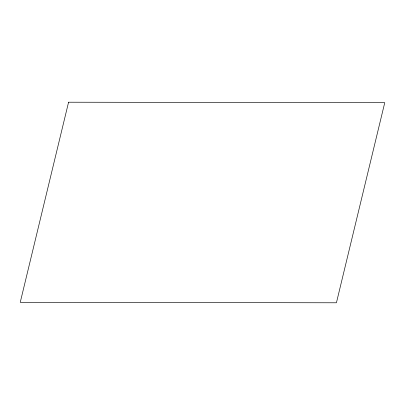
<?xml version="1.0" encoding="UTF-8"?>
<svg xmlns="http://www.w3.org/2000/svg" width="405" height="405" viewBox="0 0 405 405"><rect width="100%" height="100%" fill="white"/><g stroke="black" fill="none" stroke-linecap="round" stroke-linejoin="round"><path stroke-width="0.61" d="M68.572 102.217L20.25 302.307L336.428 302.783L384.75 102.693L68.572 102.217"/></g></svg>
